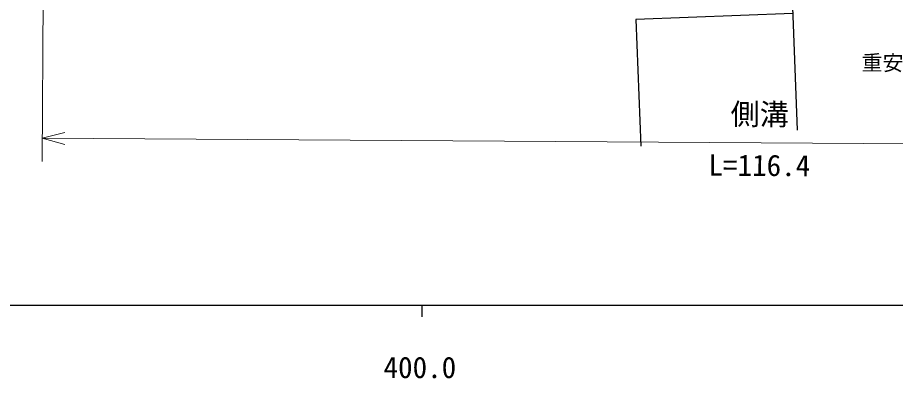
# Model space of a CAD drawing. Units: millimetres, scale not verified. Extents: x 40000 to 680000, y 20000 to 380000.
# Drawn here: x 433325 to 508649, y 198715 to 229691 of the extents above; entities that cross this region are included whole.
import ezdxf
from ezdxf.enums import TextEntityAlignment as Align

# ---------------------------------------------------------------- set-up
doc = ezdxf.new("R2010")
doc.units = ezdxf.units.MM
doc.header["$LTSCALE"] = 1000
for name, color, linetype, lineweight in [('M-BGD', 7, 'Continuous', 25), ('M-STR-HTXT', 7, 'Continuous', 13), ('M-TTL-BAND', 7, 'Continuous', 25)]:
    doc.layers.add(name, color=color, linetype=linetype, lineweight=lineweight)
doc.styles.add('@ＭＳ ゴシック', font='')
doc.styles.add('ＭＳ ゴシック', font='')
doc.styles.get('@ＭＳ ゴシック').set_extended_font_data('@MS Gothic')
doc.styles.get('ＭＳ ゴシック').set_extended_font_data('MS Gothic')

msp = doc.modelspace()

# ---------------------------------------------------------------- linework, layer by layer
at = {"layer": 'M-BGD'}
for p, q in [((499826, 230582), (500231, 220024)), ((499847, 230033), (486385, 229516)), ((486385, 229516), (486801, 218658))]:
    msp.add_line(p, q, dxfattribs=at)
at = {"layer": 'M-STR-HTXT'}
for p, q in [((435575, 239585), (435429, 217330)), ((437378, 219835), (435443, 219330)), ((558529, 218524), (435443, 219330)), ((435443, 219330), (437371, 218799))]:
    msp.add_line(p, q, dxfattribs=at)
at = {"layer": 'M-TTL-BAND'}
for p, q in [((40000, 205000), (579000, 205000)), ((468000, 205000), (468000, 204000))]:
    msp.add_line(p, q, dxfattribs=at)

# ---------------------------------------------------------------- texts
at = {"layer": 'M-BGD', "style": 'ＭＳ ゴシック'}
msp.add_text('重安板石工業株式会社', height=1320, dxfattribs=at).set_placement((505743, 224752), align=Align.BOTTOM_LEFT)
at = {"layer": 'M-STR-HTXT', "style": 'ＭＳ ゴシック'}
msp.add_text('側溝', height=1833, rotation=359.625, dxfattribs=at).set_placement((496992, 219927), align=Align.BOTTOM_CENTER)
at = {"layer": 'M-STR-HTXT', "style": '@ＭＳ ゴシック'}
msp.add_text('L=116.4', height=1833, rotation=359.625, dxfattribs=at).set_placement((496979, 217927), align=Align.TOP_CENTER)
at = {"layer": 'M-TTL-BAND', "style": 'ＭＳ ゴシック'}
msp.add_text('400.0', height=1833, dxfattribs=at).set_placement((467844, 198195), align=Align.BOTTOM_CENTER)

doc.saveas('drawing.dxf')
